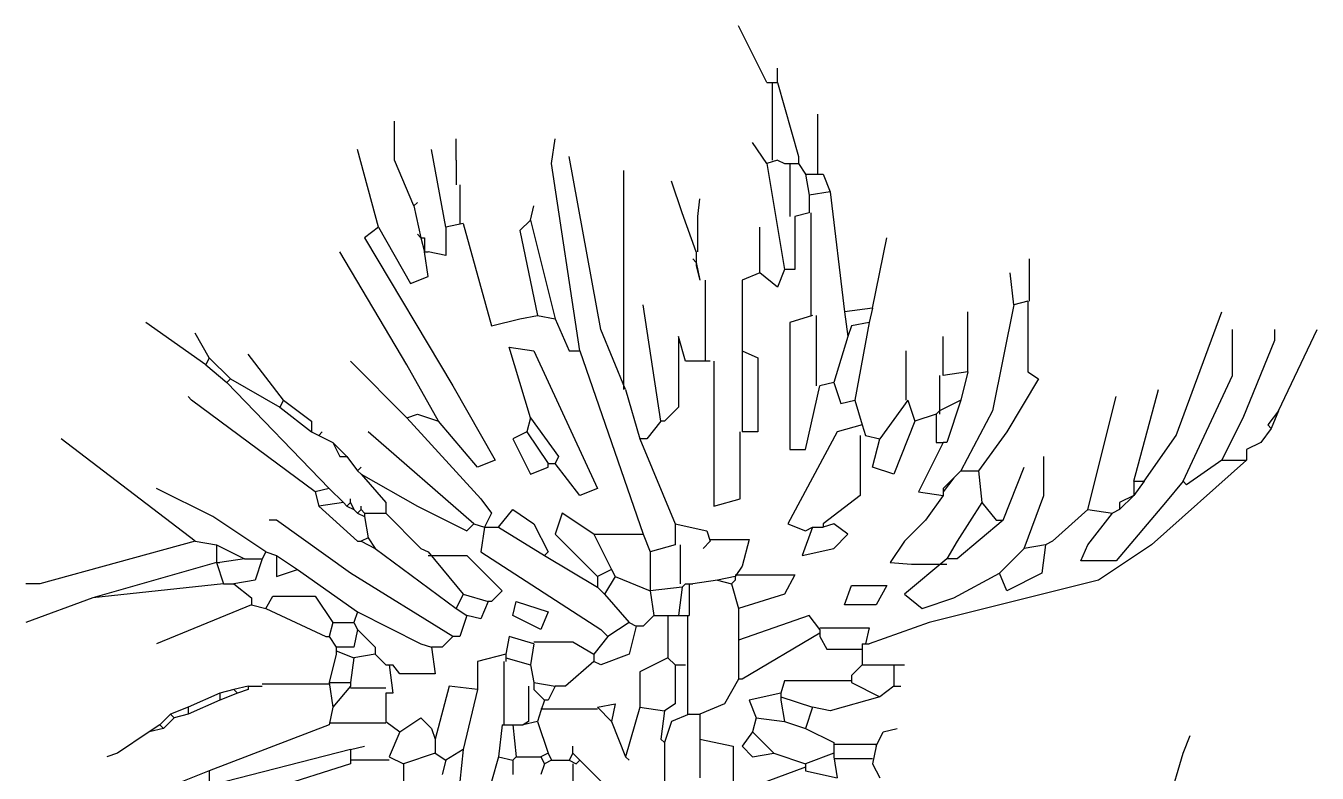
# Model space of a CAD drawing. Header units: millimetres. Extents: x 299 to 406, y 65 to 276.
# Drawn here: x 307.1 to 380.3, y 233.8 to 276.2 of the extents above; entities that cross this region are included whole.
import ezdxf

# ---------------------------------------------------------------- set-up
doc = ezdxf.new("R2010")
doc.units = ezdxf.units.MM
doc.layers.add('Standard', color=7, linetype='Continuous')

msp = doc.modelspace()

# ---------------------------------------------------------------- linework, layer by layer
at = {"layer": 'Standard', "linetype": 'Continuous'}
for p, q in [((349.057, 272.977), (347.457, 276.177)), ((349.657, 272.977), (349.657, 273.777)), ((349.057, 272.977), (349.657, 272.977)), ((349.357, 272.977), (349.357, 268.577)), ((349.657, 272.977), (350.857, 268.777)), ((351.957, 267.777), (351.957, 271.177)), ((327.957, 268.577), (327.957, 270.777)), ((331.457, 268.577), (331.457, 269.777)), ((336.857, 268.377), (337.057, 269.777)), ((349.057, 268.377), (348.257, 269.577)), ((327.057, 264.777), (325.857, 269.177)), ((330.857, 264.777), (330.057, 269.177)), ((339.657, 258.977), (337.857, 268.777)), ((350.857, 268.777), (350.857, 268.377)), ((329.057, 265.977), (327.957, 268.577)), ((331.457, 268.577), (331.457, 267.177)), ((338.457, 257.777), (336.857, 268.377)), ((340.957, 255.577), (340.957, 267.977)), ((349.657, 268.577), (349.057, 268.377)), ((349.057, 268.377), (350.057, 262.377)), ((349.657, 268.577), (350.057, 268.377)), ((350.057, 268.377), (350.857, 268.377)), ((350.357, 268.377), (350.357, 265.377)), ((350.857, 268.377), (351.257, 267.777)), ((344.257, 265.577), (343.657, 267.377)), ((351.257, 267.777), (352.257, 267.777)), ((351.257, 267.777), (351.457, 266.577)), ((352.257, 267.777), (352.657, 266.777)), ((331.657, 267.177), (331.657, 264.977)), ((352.657, 266.777), (351.457, 266.577)), ((351.457, 266.577), (351.457, 265.577)), ((352.657, 266.777), (353.457, 259.977)), ((329.057, 265.977), (329.257, 266.177)), ((329.057, 265.977), (329.457, 264.177)), ((335.657, 265.177), (335.857, 265.977)), ((345.157, 265.377), (345.257, 266.377)), ((335.657, 265.177), (335.057, 264.577)), ((335.657, 265.177), (337.057, 259.577)), ((345.057, 263.377), (344.257, 265.577)), ((345.157, 263.377), (345.157, 265.377)), ((351.457, 265.577), (350.657, 265.377)), ((350.657, 265.377), (350.657, 262.377)), ((351.557, 265.577), (351.557, 259.777)), ((327.057, 264.777), (326.257, 264.177)), ((327.057, 264.777), (328.857, 261.577)), ((329.457, 264.177), (329.257, 264.377)), ((331.857, 264.977), (330.857, 264.777)), ((330.857, 264.777), (330.857, 263.177)), ((331.857, 264.977), (333.457, 259.177)), ((335.057, 264.577), (336.057, 259.777)), ((348.657, 262.177), (348.657, 264.777)), ((326.257, 264.177), (331.257, 255.777)), ((329.457, 264.177), (329.657, 263.377)), ((329.457, 264.177), (329.657, 264.177)), ((329.657, 264.177), (329.657, 263.377)), ((355.057, 260.177), (355.857, 264.177)), ((328.657, 256.977), (324.857, 263.377)), ((329.657, 263.377), (329.857, 263.377)), ((329.857, 261.977), (329.657, 263.377)), ((330.857, 263.177), (329.857, 263.377)), ((345.057, 262.777), (344.857, 262.977)), ((345.057, 263.377), (345.057, 262.777)), ((363.957, 260.577), (363.957, 262.977)), ((345.057, 262.777), (345.057, 262.577)), ((345.057, 262.777), (345.257, 261.777)), ((345.057, 262.577), (345.257, 261.777)), ((348.657, 262.177), (347.657, 261.777)), ((349.657, 261.377), (348.657, 262.177)), ((350.057, 262.377), (349.657, 261.377)), ((350.657, 262.377), (350.057, 262.377)), ((363.057, 260.377), (362.857, 262.177)), ((328.857, 261.577), (329.857, 261.977)), ((345.557, 261.777), (345.557, 257.177)), ((347.657, 261.777), (347.657, 257.777)), ((343.057, 253.777), (342.057, 260.377)), ((355.057, 260.177), (353.457, 259.977)), ((353.457, 259.977), (353.657, 258.577)), ((355.057, 260.177), (354.857, 259.377)), ((360.457, 256.577), (360.457, 259.977)), ((363.057, 260.377), (361.857, 254.377)), ((363.857, 260.577), (363.057, 260.377)), ((363.857, 260.577), (363.857, 256.577)), ((372.257, 252.977), (374.857, 259.977)), ((317.257, 256.977), (313.857, 259.377)), ((333.457, 259.177), (335.057, 259.577)), ((335.057, 259.577), (336.057, 259.777)), ((336.057, 259.777), (337.057, 259.577)), ((337.057, 259.577), (337.857, 257.777)), ((351.657, 259.777), (350.357, 259.377)), ((350.357, 259.377), (350.357, 252.177)), ((351.857, 259.777), (351.857, 255.777)), ((353.857, 259.177), (353.657, 258.577)), ((354.857, 259.377), (353.857, 259.177)), ((354.857, 259.377), (354.057, 254.977)), ((317.457, 257.377), (316.657, 258.777)), ((341.057, 255.577), (339.657, 258.977)), ((344.457, 257.177), (344.057, 258.577)), ((344.057, 258.577), (344.057, 254.577)), ((353.657, 258.577), (352.857, 255.977)), ((359.057, 256.377), (359.057, 258.577)), ((375.457, 256.377), (375.457, 258.977)), ((377.857, 258.377), (377.857, 258.977)), ((378.057, 254.377), (380.257, 258.977)), ((334.457, 257.977), (335.857, 257.777)), ((335.657, 253.977), (334.457, 257.977)), ((335.857, 257.777), (339.457, 249.977)), ((337.857, 257.777), (338.457, 257.777)), ((338.457, 257.777), (342.057, 247.377)), ((347.657, 257.777), (348.557, 257.377)), ((347.657, 257.777), (347.657, 253.177)), ((356.957, 254.977), (356.957, 257.777)), ((376.057, 253.977), (377.857, 258.377)), ((317.457, 257.377), (317.257, 256.977)), ((317.257, 256.977), (318.457, 255.977)), ((317.457, 257.377), (318.657, 256.177)), ((321.657, 254.977), (319.657, 257.577)), ((328.657, 253.977), (325.457, 257.177)), ((330.457, 253.777), (328.657, 256.977)), ((345.857, 257.177), (344.457, 257.177)), ((346.057, 257.177), (346.057, 248.977)), ((348.557, 257.377), (348.557, 253.177)), ((358.857, 256.377), (358.857, 254.177)), ((360.457, 256.577), (359.057, 256.377)), ((360.457, 256.577), (360.057, 254.977)), ((363.857, 256.577), (364.457, 256.177)), ((372.657, 250.377), (375.457, 256.377)), ((318.657, 256.177), (318.457, 255.977)), ((318.457, 255.977), (324.257, 249.977)), ((318.657, 256.177), (321.457, 254.577)), ((331.257, 255.777), (333.657, 251.577)), ((341.057, 255.577), (341.857, 252.777)), ((351.257, 252.177), (352.057, 255.777)), ((352.857, 255.977), (352.057, 255.777)), ((352.857, 255.977), (353.257, 254.777)), ((364.457, 256.177), (362.657, 253.177)), ((369.857, 250.377), (371.257, 255.577)), ((316.457, 254.977), (316.257, 255.177)), ((323.457, 249.777), (316.457, 254.977)), ((321.657, 254.977), (321.457, 254.577)), ((321.657, 254.977), (323.257, 253.777)), ((353.257, 254.777), (354.057, 254.977)), ((354.057, 254.977), (354.457, 253.577)), ((357.057, 254.977), (355.457, 252.777)), ((357.057, 254.977), (357.457, 253.777)), ((360.057, 254.977), (358.857, 254.377)), ((360.057, 254.977), (359.257, 252.577)), ((367.257, 248.777), (368.857, 255.177)), ((321.457, 254.577), (323.257, 253.177)), ((328.657, 253.977), (329.257, 254.177)), ((329.257, 254.177), (330.457, 253.777)), ((344.057, 254.577), (343.257, 253.777)), ((358.657, 254.177), (357.457, 253.777)), ((358.857, 254.377), (358.657, 254.177)), ((358.657, 254.177), (358.657, 253.977)), ((361.857, 254.377), (360.057, 250.977)), ((378.057, 254.377), (377.457, 253.577)), ((378.057, 254.377), (377.657, 253.377)), ((323.257, 253.777), (323.257, 253.177)), ((328.657, 253.977), (332.857, 249.377)), ((332.657, 251.177), (330.457, 253.777)), ((335.657, 253.977), (335.457, 253.177)), ((335.657, 253.977), (337.257, 251.777)), ((343.057, 253.777), (342.257, 252.777)), ((343.257, 253.777), (343.057, 253.777)), ((354.457, 253.577), (353.057, 253.177)), ((354.457, 253.577), (354.657, 252.977)), ((357.457, 253.777), (356.257, 250.777)), ((358.657, 253.977), (358.657, 252.577)), ((374.857, 251.577), (376.057, 253.977)), ((377.657, 253.377), (377.057, 252.577)), ((377.457, 253.577), (377.657, 253.377)), ((316.657, 246.977), (309.057, 252.777)), ((323.257, 253.177), (323.657, 252.977)), ((323.657, 252.977), (323.857, 253.177)), ((323.657, 252.977), (324.457, 252.577)), ((324.457, 252.577), (324.857, 251.777)), ((324.457, 252.577), (325.257, 251.777)), ((332.457, 247.977), (326.457, 253.177)), ((335.457, 253.177), (334.657, 252.777)), ((334.657, 252.777), (335.657, 250.777)), ((335.457, 253.177), (336.657, 251.377)), ((341.857, 252.777), (343.857, 247.977)), ((342.257, 252.777), (341.857, 252.777)), ((347.557, 249.377), (347.557, 253.177)), ((348.557, 253.177), (347.657, 253.177)), ((353.057, 253.177), (350.257, 247.977)), ((354.357, 252.977), (354.357, 249.577)), ((354.657, 252.977), (355.457, 252.777)), ((355.057, 251.177), (355.457, 252.777)), ((359.057, 252.577), (357.657, 249.777)), ((358.657, 252.577), (359.057, 252.577)), ((359.257, 252.577), (359.057, 252.577)), ((362.657, 253.177), (361.057, 250.977)), ((370.457, 250.377), (372.257, 252.977)), ((377.057, 252.577), (376.257, 252.177)), ((350.357, 252.177), (351.257, 252.177)), ((376.257, 252.177), (376.257, 251.577)), ((324.857, 251.777), (325.257, 251.777)), ((325.257, 251.777), (325.857, 250.977)), ((325.857, 250.977), (326.057, 251.177)), ((333.657, 251.577), (332.657, 251.177)), ((335.657, 250.777), (336.657, 251.177)), ((336.657, 251.377), (337.057, 251.377)), ((336.657, 251.177), (336.657, 251.377)), ((337.257, 251.777), (337.057, 251.377)), ((338.457, 249.577), (337.057, 251.377)), ((356.257, 250.777), (355.057, 251.177)), ((362.457, 248.177), (363.657, 251.177)), ((364.757, 249.577), (364.757, 251.777)), ((376.257, 251.577), (370.857, 246.777)), ((374.857, 251.577), (372.857, 250.177)), ((374.857, 251.577), (376.257, 251.577)), ((325.857, 250.977), (326.057, 250.777)), ((326.057, 250.777), (327.457, 249.177)), ((326.057, 250.777), (329.257, 248.977)), ((359.657, 250.577), (359.057, 249.777)), ((359.657, 250.577), (359.057, 249.977)), ((360.057, 250.977), (359.657, 250.577)), ((360.057, 250.977), (361.057, 250.977)), ((361.057, 250.977), (361.257, 249.177)), ((370.457, 250.377), (369.857, 249.577)), ((369.857, 250.377), (370.457, 250.377)), ((369.857, 250.377), (369.857, 249.577)), ((372.657, 250.377), (371.657, 249.177)), ((372.857, 250.177), (372.657, 250.377)), ((317.657, 248.377), (314.457, 249.977)), ((324.257, 249.977), (323.457, 249.777)), ((323.457, 249.777), (323.657, 248.977)), ((324.257, 249.977), (325.057, 249.177)), ((339.457, 249.977), (338.457, 249.577)), ((357.657, 249.777), (359.057, 249.577)), ((359.057, 249.977), (359.057, 249.777)), ((359.057, 249.777), (359.057, 249.577)), ((325.057, 249.177), (323.657, 248.977)), ((323.657, 248.977), (325.857, 246.977)), ((325.057, 249.177), (325.257, 248.977)), ((325.457, 249.177), (325.257, 248.977)), ((325.257, 248.977), (325.657, 248.777)), ((325.457, 249.177), (325.457, 249.377)), ((325.457, 249.177), (325.657, 248.777)), ((326.057, 248.777), (326.057, 248.977)), ((327.457, 249.177), (327.457, 248.577)), ((329.257, 248.977), (332.057, 247.577)), ((332.857, 249.377), (333.457, 248.577)), ((346.057, 248.977), (347.557, 249.377)), ((354.357, 249.577), (352.257, 247.977)), ((359.057, 249.577), (358.057, 248.177)), ((361.257, 249.177), (359.857, 246.977)), ((361.257, 249.177), (362.057, 248.177)), ((363.657, 246.577), (364.757, 249.577)), ((371.657, 249.177), (368.857, 245.877)), ((369.857, 249.577), (369.057, 248.777)), ((369.857, 249.577), (369.057, 249.177)), ((369.057, 249.177), (369.057, 248.777)), ((320.657, 246.377), (317.657, 248.377)), ((321.257, 248.177), (320.857, 248.177)), ((325.457, 245.177), (321.257, 248.177)), ((325.657, 248.777), (325.857, 248.577)), ((326.057, 248.777), (325.857, 248.577)), ((325.857, 248.577), (326.257, 248.377)), ((326.057, 248.777), (326.257, 248.577)), ((326.257, 248.577), (327.457, 248.577)), ((326.257, 248.577), (326.257, 248.377)), ((326.257, 248.377), (326.457, 247.177)), ((327.457, 248.577), (329.457, 246.577)), ((333.457, 248.577), (333.057, 247.777)), ((333.857, 247.777), (334.657, 248.777)), ((334.657, 248.777), (335.857, 247.977)), ((337.457, 248.577), (337.057, 247.377)), ((339.257, 247.377), (337.457, 248.577)), ((358.057, 248.177), (356.857, 246.977)), ((362.457, 248.177), (359.857, 245.977)), ((362.057, 248.177), (362.457, 248.177)), ((367.257, 248.777), (365.257, 246.977)), ((367.257, 248.777), (368.657, 248.577)), ((367.257, 246.777), (368.657, 248.577)), ((369.057, 248.777), (368.657, 248.577)), ((332.057, 247.577), (332.457, 247.977)), ((332.457, 247.977), (333.057, 247.777)), ((333.057, 247.777), (332.857, 246.377)), ((333.057, 247.777), (333.257, 247.777)), ((333.257, 247.777), (333.857, 247.777)), ((333.857, 247.777), (336.457, 246.177)), ((335.857, 247.977), (336.657, 246.377)), ((343.857, 247.977), (343.857, 246.777)), ((343.857, 247.977), (345.657, 247.577)), ((345.657, 247.577), (345.857, 246.977)), ((350.257, 247.977), (351.257, 247.577)), ((351.657, 247.777), (351.057, 246.177)), ((351.257, 247.577), (351.657, 247.777)), ((351.657, 247.777), (352.257, 247.777)), ((352.257, 247.977), (352.257, 247.777)), ((352.857, 247.977), (352.257, 247.777)), ((353.657, 247.377), (352.857, 247.977)), ((316.657, 246.977), (307.857, 244.577)), ((316.657, 246.977), (317.857, 246.777)), ((317.857, 246.777), (319.457, 245.977)), ((317.857, 246.777), (317.857, 245.777)), ((325.857, 246.977), (326.057, 246.977)), ((326.457, 247.177), (326.057, 246.977)), ((326.057, 246.977), (326.857, 246.577)), ((326.457, 247.177), (326.857, 246.577)), ((337.057, 247.377), (339.457, 244.977)), ((339.257, 247.377), (342.057, 247.377)), ((339.257, 247.377), (340.257, 245.377)), ((342.057, 247.377), (342.457, 246.377)), ((343.857, 246.777), (342.457, 246.377)), ((344.157, 246.777), (344.157, 244.577)), ((345.857, 246.977), (345.457, 246.577)), ((345.857, 247.077), (348.057, 247.077)), ((348.057, 247.077), (347.657, 245.577)), ((352.857, 246.577), (353.657, 247.377)), ((356.857, 246.977), (356.057, 245.777)), ((359.857, 246.977), (359.257, 245.977)), ((364.857, 246.777), (363.657, 246.577)), ((364.857, 246.777), (364.657, 245.177)), ((365.257, 246.977), (364.857, 246.777)), ((366.857, 245.877), (367.257, 246.777)), ((370.857, 246.777), (367.857, 244.777)), ((319.457, 245.977), (318.057, 245.777)), ((319.457, 245.977), (320.457, 245.977)), ((320.457, 245.977), (320.057, 244.777)), ((320.657, 246.377), (320.457, 245.977)), ((320.657, 246.377), (321.257, 246.177)), ((321.257, 246.177), (321.257, 244.977)), ((321.257, 246.177), (322.457, 245.377)), ((326.857, 246.577), (331.457, 243.177)), ((329.457, 246.577), (329.857, 246.377)), ((329.857, 246.377), (331.857, 243.977)), ((329.857, 246.177), (332.057, 246.177)), ((332.057, 246.177), (334.057, 244.177)), ((332.857, 246.377), (339.657, 241.977)), ((336.657, 246.377), (336.457, 246.177)), ((336.457, 246.177), (339.457, 244.377)), ((342.457, 246.377), (342.457, 244.177)), ((351.057, 246.177), (352.857, 246.577)), ((359.257, 245.977), (356.857, 243.977)), ((359.857, 245.977), (359.257, 245.977)), ((363.657, 246.577), (362.257, 245.177)), ((317.857, 245.777), (310.857, 243.777)), ((317.857, 245.777), (318.057, 245.777)), ((317.857, 245.777), (318.257, 244.577)), ((321.257, 244.977), (322.457, 245.377)), ((322.457, 245.377), (325.857, 242.977)), ((340.257, 245.377), (339.457, 244.977)), ((340.257, 245.377), (340.457, 244.977)), ((347.657, 245.577), (347.257, 244.977)), ((356.057, 245.777), (357.257, 245.677)), ((357.257, 245.677), (359.257, 245.677)), ((368.857, 245.877), (366.857, 245.877)), ((307.857, 244.577), (307.057, 244.577)), ((318.257, 244.577), (310.857, 243.777)), ((318.257, 244.577), (318.857, 244.577)), ((320.057, 244.777), (318.857, 244.577)), ((318.857, 244.577), (319.857, 243.777)), ((331.257, 241.577), (325.457, 245.177)), ((339.457, 244.977), (339.457, 244.377)), ((340.457, 244.977), (339.857, 243.977)), ((340.457, 244.977), (342.457, 244.177)), ((344.457, 244.577), (344.257, 244.377)), ((344.457, 244.577), (344.657, 244.577)), ((344.657, 244.577), (344.657, 242.777)), ((344.657, 244.577), (344.857, 244.577)), ((346.257, 244.777), (344.857, 244.577)), ((347.257, 244.977), (346.257, 244.777)), ((346.257, 244.777), (347.057, 244.577)), ((347.257, 244.777), (347.057, 244.577)), ((347.057, 244.577), (347.457, 243.177)), ((347.257, 245.077), (350.657, 245.077)), ((347.257, 244.977), (347.257, 244.777)), ((350.657, 245.077), (350.057, 243.977)), ((367.857, 244.777), (358.257, 242.377)), ((359.657, 243.777), (362.257, 245.177)), ((362.657, 244.177), (362.257, 245.177)), ((364.657, 245.177), (362.657, 244.177)), ((310.857, 243.777), (307.057, 242.377)), ((319.857, 243.777), (319.857, 243.377)), ((320.657, 243.177), (321.057, 243.877)), ((321.057, 243.877), (323.457, 243.877)), ((323.457, 243.877), (324.457, 242.377)), ((331.857, 243.977), (331.457, 243.177)), ((331.857, 243.977), (333.257, 243.577)), ((334.057, 244.177), (333.457, 243.577)), ((339.457, 244.377), (339.857, 243.977)), ((339.857, 243.977), (341.257, 242.377)), ((344.257, 244.377), (342.457, 244.177)), ((342.457, 244.177), (342.657, 242.777)), ((344.257, 244.377), (344.057, 242.777)), ((350.057, 243.977), (347.457, 243.177)), ((353.457, 243.377), (353.857, 244.477)), ((353.857, 244.477), (355.857, 244.477)), ((355.857, 244.477), (355.257, 243.377)), ((356.857, 243.977), (357.857, 243.177)), ((357.857, 243.177), (359.657, 243.777)), ((319.857, 243.377), (314.457, 241.177)), ((319.857, 243.377), (320.657, 243.177)), ((320.657, 243.177), (324.057, 241.577)), ((331.457, 243.177), (332.057, 242.777)), ((333.257, 243.577), (332.857, 242.577)), ((333.457, 243.577), (333.257, 243.577)), ((334.657, 242.777), (334.857, 243.577)), ((334.857, 243.577), (336.657, 242.977)), ((347.457, 243.177), (347.457, 241.377)), ((355.257, 243.377), (353.457, 243.377)), ((324.457, 242.377), (324.257, 241.577)), ((324.457, 242.377), (325.657, 242.377)), ((325.857, 242.977), (325.657, 242.377)), ((325.657, 242.377), (325.857, 241.977)), ((325.857, 242.977), (329.457, 241.177)), ((332.057, 242.777), (331.657, 241.577)), ((332.857, 242.577), (332.057, 242.777)), ((336.257, 241.977), (334.657, 242.777)), ((336.657, 242.977), (336.257, 241.977)), ((341.257, 242.377), (340.057, 241.577)), ((341.257, 242.377), (341.657, 242.177)), ((342.657, 242.777), (342.057, 242.177)), ((342.657, 242.777), (343.457, 242.777)), ((343.457, 242.777), (344.057, 242.777)), ((343.457, 242.777), (343.457, 240.377)), ((344.057, 242.777), (344.657, 242.777)), ((344.557, 242.777), (344.557, 239.977)), ((351.457, 242.777), (347.457, 241.377)), ((352.057, 241.977), (351.457, 242.777)), ((358.257, 242.377), (354.857, 241.177)), ((324.057, 241.577), (324.257, 241.577)), ((324.257, 241.577), (324.657, 240.977)), ((325.857, 241.977), (325.657, 240.977)), ((325.857, 241.977), (326.857, 240.977)), ((331.257, 241.577), (330.657, 240.977)), ((331.657, 241.577), (331.257, 241.577)), ((334.457, 241.577), (334.257, 240.577)), ((335.857, 241.177), (334.457, 241.577)), ((340.057, 241.577), (339.257, 240.577)), ((339.657, 241.977), (340.057, 241.577)), ((341.657, 242.177), (341.257, 240.577)), ((342.057, 242.177), (341.657, 242.177)), ((352.057, 241.777), (347.657, 239.177)), ((352.057, 242.077), (354.857, 242.077)), ((352.057, 241.977), (352.057, 241.777)), ((352.057, 241.777), (352.057, 241.577)), ((352.057, 241.577), (352.457, 240.877)), ((354.857, 242.077), (354.657, 241.177)), ((324.657, 240.977), (324.657, 240.777)), ((325.657, 240.977), (324.657, 240.977)), ((326.857, 240.977), (326.857, 240.577)), ((329.457, 241.177), (330.057, 240.977)), ((330.657, 240.977), (330.057, 240.977)), ((330.057, 240.977), (330.257, 239.477)), ((335.857, 241.177), (335.657, 239.977)), ((335.857, 241.277), (338.057, 241.277)), ((338.057, 241.277), (339.257, 240.577)), ((347.457, 241.377), (347.457, 239.177)), ((352.457, 240.877), (354.457, 240.877)), ((354.457, 241.177), (354.457, 239.977)), ((354.457, 241.177), (354.657, 241.177)), ((354.657, 241.177), (354.857, 241.177)), ((324.657, 240.577), (324.257, 238.977)), ((324.657, 240.777), (324.657, 240.577)), ((324.657, 240.777), (325.657, 240.377)), ((325.657, 240.377), (325.457, 238.977)), ((326.857, 240.577), (325.657, 240.377)), ((326.857, 240.577), (327.457, 239.977)), ((334.257, 240.577), (332.657, 240.177)), ((332.657, 240.177), (332.657, 238.577)), ((334.157, 240.177), (334.157, 236.577)), ((334.257, 240.577), (334.257, 240.377)), ((334.257, 240.377), (334.257, 240.177)), ((334.257, 240.377), (335.657, 239.977)), ((339.257, 240.177), (337.657, 238.777)), ((339.257, 240.577), (339.257, 240.177)), ((339.657, 239.977), (339.257, 240.177)), ((341.257, 240.577), (339.657, 239.977)), ((343.457, 240.377), (341.857, 239.577)), ((343.457, 240.377), (343.857, 239.977)), ((327.457, 239.977), (327.657, 239.977)), ((327.657, 239.977), (327.857, 239.977)), ((327.657, 239.977), (327.857, 238.377)), ((328.257, 239.477), (327.857, 239.977)), ((330.257, 239.477), (328.257, 239.477)), ((335.657, 239.977), (335.857, 238.977)), ((341.857, 239.577), (341.857, 237.577)), ((343.857, 239.977), (344.457, 239.977)), ((343.857, 239.977), (343.857, 237.777)), ((344.557, 239.977), (344.557, 237.177)), ((354.457, 239.977), (353.857, 239.377)), ((353.857, 239.377), (353.857, 238.977)), ((354.457, 239.977), (356.257, 239.977)), ((356.257, 239.977), (356.257, 238.777)), ((356.257, 239.977), (356.857, 239.977)), ((319.657, 238.777), (318.857, 238.577)), ((319.657, 238.777), (320.457, 238.777)), ((319.657, 238.777), (319.657, 238.577)), ((324.257, 238.877), (320.457, 238.877)), ((324.257, 238.977), (324.457, 238.977)), ((324.257, 238.977), (324.457, 237.577)), ((324.457, 238.977), (325.457, 238.977)), ((325.457, 238.777), (324.457, 237.577)), ((325.457, 238.977), (325.457, 238.777)), ((325.457, 238.677), (327.457, 238.677)), ((331.057, 238.777), (330.257, 235.777)), ((332.657, 238.577), (331.057, 238.777)), ((335.557, 238.777), (335.557, 236.777)), ((335.857, 238.977), (337.057, 238.777)), ((335.857, 238.977), (335.857, 238.777)), ((335.857, 238.777), (335.857, 238.577)), ((337.057, 238.777), (336.657, 237.977)), ((337.657, 238.777), (337.057, 238.777)), ((347.457, 239.177), (346.657, 237.777)), ((347.657, 239.177), (347.457, 239.177)), ((350.057, 239.077), (349.857, 238.377)), ((353.857, 239.077), (350.057, 239.077)), ((353.857, 238.977), (355.457, 238.177)), ((356.257, 238.777), (355.457, 238.177)), ((356.257, 238.777), (356.657, 238.777)), ((318.057, 238.377), (316.257, 237.577)), ((318.057, 237.977), (316.257, 237.177)), ((318.857, 238.577), (318.057, 238.377)), ((319.057, 238.377), (318.057, 237.977)), ((318.057, 238.377), (318.057, 237.977)), ((318.857, 238.577), (319.057, 238.377)), ((319.657, 238.577), (319.057, 238.377)), ((327.457, 238.377), (327.457, 236.777)), ((327.857, 238.377), (327.457, 238.377)), ((332.657, 238.577), (331.857, 235.177)), ((335.857, 238.577), (336.457, 237.977)), ((336.457, 237.977), (336.257, 237.377)), ((336.657, 237.977), (336.457, 237.977)), ((349.857, 238.377), (348.057, 237.977)), ((348.057, 237.977), (348.457, 236.977)), ((349.857, 238.377), (349.857, 238.177)), ((349.857, 238.177), (351.657, 237.577)), ((349.857, 238.177), (349.857, 237.977)), ((349.857, 237.977), (350.057, 236.777)), ((355.457, 238.177), (352.657, 237.377)), ((315.257, 237.177), (314.657, 236.577)), ((316.257, 237.577), (315.257, 237.177)), ((315.257, 237.177), (315.457, 236.977)), ((316.257, 237.177), (315.457, 236.977)), ((316.257, 237.577), (316.257, 237.377)), ((316.257, 237.377), (316.257, 237.177)), ((324.457, 237.577), (324.257, 236.577)), ((336.257, 237.377), (336.057, 236.777)), ((339.457, 237.477), (336.257, 237.477)), ((339.457, 237.577), (340.457, 237.777)), ((339.457, 237.577), (340.257, 236.777)), ((340.457, 237.777), (340.257, 236.777)), ((341.857, 237.577), (341.057, 234.777)), ((341.857, 237.577), (343.257, 237.377)), ((343.257, 237.377), (343.057, 235.777)), ((343.857, 237.777), (343.257, 237.377)), ((344.657, 237.177), (343.657, 236.777)), ((344.657, 237.177), (345.257, 237.177)), ((346.657, 237.777), (345.257, 237.177)), ((345.257, 237.177), (345.257, 235.777)), ((351.657, 237.577), (351.257, 236.377)), ((352.657, 237.377), (351.657, 237.577)), ((314.657, 236.577), (314.057, 236.177)), ((314.657, 236.577), (314.857, 236.377)), ((315.457, 236.977), (314.857, 236.377)), ((324.257, 236.577), (317.457, 233.977)), ((327.457, 236.677), (324.257, 236.677)), ((327.457, 236.777), (328.257, 236.177)), ((328.257, 236.177), (329.457, 236.977)), ((329.457, 236.977), (330.057, 236.377)), ((334.057, 236.577), (333.857, 234.777)), ((334.057, 236.577), (334.657, 236.577)), ((334.657, 236.577), (335.257, 236.577)), ((334.657, 236.577), (334.857, 234.777)), ((335.557, 236.777), (335.257, 236.577)), ((336.057, 236.777), (335.257, 236.577)), ((336.057, 236.777), (336.657, 234.977)), ((340.257, 236.777), (341.057, 234.777)), ((343.657, 236.777), (343.257, 235.577)), ((348.457, 236.977), (348.257, 236.177)), ((348.457, 236.977), (350.057, 236.777)), ((350.057, 236.777), (351.257, 236.377)), ((314.057, 236.177), (312.257, 234.977)), ((314.857, 236.377), (314.057, 236.177)), ((328.257, 236.177), (327.657, 234.777)), ((330.057, 236.377), (330.257, 235.777)), ((330.257, 235.777), (330.257, 234.977)), ((343.057, 235.777), (343.257, 235.577)), ((345.257, 235.777), (347.157, 235.377)), ((345.257, 235.777), (345.257, 233.577)), ((348.257, 236.177), (347.657, 235.377)), ((348.257, 236.177), (349.457, 234.977)), ((351.257, 236.377), (352.857, 235.577)), ((355.257, 235.377), (355.657, 236.177)), ((355.657, 236.177), (356.457, 236.377)), ((372.657, 234.977), (373.057, 235.977)), ((312.257, 234.977), (311.657, 234.777)), ((325.457, 235.177), (317.657, 233.177)), ((325.457, 235.177), (326.257, 235.377)), ((325.457, 235.177), (325.457, 234.377)), ((330.257, 234.977), (328.457, 234.377)), ((330.257, 234.977), (330.857, 234.577)), ((331.857, 235.177), (330.857, 234.577)), ((331.857, 235.177), (331.657, 233.377)), ((336.657, 234.977), (336.257, 234.777)), ((336.657, 234.977), (336.857, 234.577)), ((338.057, 234.977), (337.857, 234.577)), ((338.057, 234.977), (338.057, 235.377)), ((338.057, 234.977), (338.457, 234.577)), ((343.257, 235.577), (343.257, 233.177)), ((347.157, 235.377), (347.157, 232.377)), ((347.657, 235.377), (348.257, 234.777)), ((348.257, 234.777), (349.457, 234.977)), ((349.457, 234.977), (351.257, 234.377)), ((352.857, 234.977), (351.257, 234.377)), ((352.857, 235.577), (352.857, 234.977)), ((352.857, 235.477), (355.257, 235.477)), ((352.857, 234.977), (352.857, 234.777)), ((355.257, 235.377), (355.057, 234.377)), ((371.657, 231.577), (372.657, 234.977)), ((325.457, 234.377), (321.057, 232.977)), ((327.657, 234.577), (325.457, 234.577)), ((327.657, 234.777), (328.457, 234.377)), ((328.457, 234.377), (328.457, 233.377)), ((330.857, 234.577), (330.657, 233.777)), ((333.857, 234.777), (333.457, 233.377)), ((333.857, 234.777), (334.657, 234.577)), ((334.857, 234.777), (334.657, 234.577)), ((334.657, 234.577), (334.657, 233.777)), ((334.857, 234.777), (336.257, 234.777)), ((336.257, 234.777), (336.457, 234.377)), ((336.457, 234.377), (336.257, 233.777)), ((336.857, 234.577), (336.457, 234.377)), ((336.857, 234.577), (337.857, 234.577)), ((337.857, 234.577), (338.257, 234.377)), ((338.057, 234.377), (338.057, 232.177)), ((338.457, 234.577), (338.257, 234.377)), ((338.457, 234.577), (339.857, 233.177)), ((341.057, 234.777), (341.257, 234.577)), ((351.257, 234.377), (351.257, 234.177)), ((352.857, 234.777), (353.057, 233.577)), ((352.857, 234.677), (355.057, 234.677)), ((355.057, 234.377), (355.457, 233.577)), ((317.457, 233.977), (315.457, 233.177)), ((317.457, 233.977), (317.457, 233.177)), ((351.257, 234.177), (349.057, 233.377)), ((351.257, 234.177), (351.257, 233.977)), ((351.257, 233.977), (353.057, 233.577))]:
    msp.add_line(p, q, dxfattribs=at)

doc.saveas('drawing.dxf')
